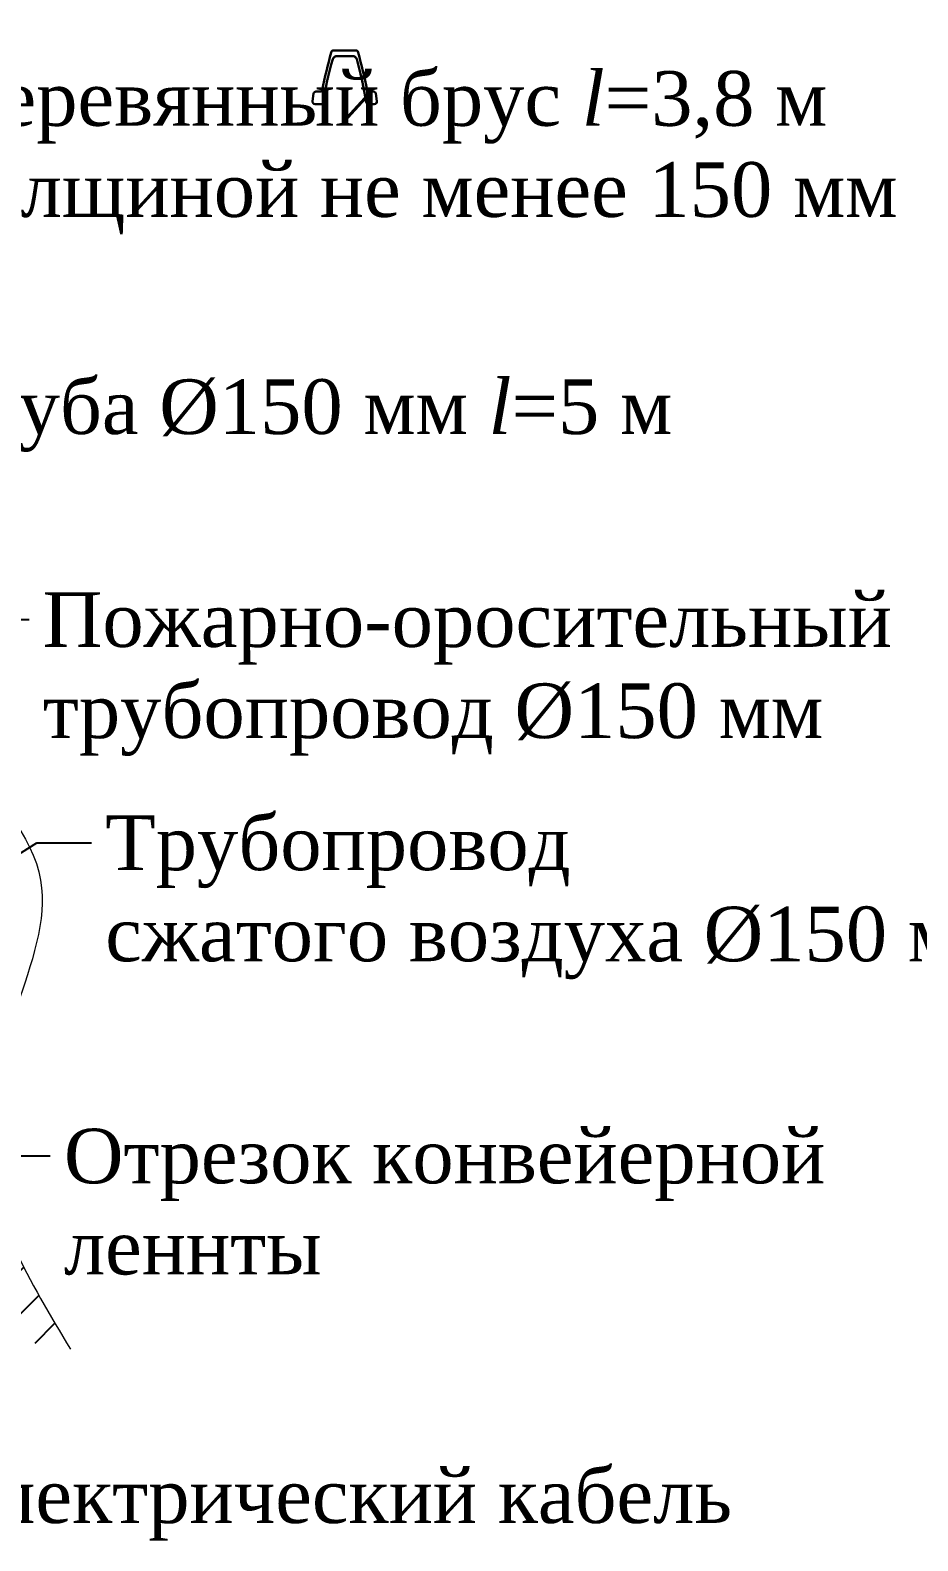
# Model space of a CAD drawing. Header units: millimetres. Extents: x -46762 to 161452, y -66984 to 31524.
# Drawn here: x 12903 to 14932, y 3731 to 7185 of the extents above; entities that cross this region are included whole.
import ezdxf

# ---------------------------------------------------------------- set-up
doc = ezdxf.new("R2010")
doc.units = ezdxf.units.MM
doc.header["$LTSCALE"] = 0.5
doc.styles.get("Standard").update_dxf_attribs({"font": 'TIMES.TTF'})
doc.dimstyles.new('ISO-25', dxfattribs={"dimscale": 50, "dimtxt": 2.5, "dimasz": 2.5, "dimexe": 1.25, "dimexo": 0.625, "dimtad": 1, "dimdec": 0, "dimtxsty": 'Standard', "dimcen": 2.5, "dimadec": 0, "dimazin": 0, "dimtfac": 1, "dimtdec": 0, "dimtmove": 0, "dimatfit": 3, "dimfxl": 1, "dimarcsym": 0})

# ---------------------------------------------------------------- blocks, each defined once
blk = doc.blocks.new('СВП27')
at = {"color": 1, "lineweight": 30}
for p, q in [((7633.792423700062, 619.5567232253833), (7634.798151559465, 619.5567232253834)), ((7633.938334659217, 619.2967232253833), (7634.65224060031, 619.2967232253833)), ((7632.973231733505, 617.6767232253833), (7633.164293722548, 617.6767232253833)), ((7635.426281536978, 617.6767232253833), (7635.617343526022, 617.6767232253833)), ((7632.820442308255, 617.2313673166396), (7632.874651933765, 617.593516768288)), ((7632.93954541733, 617.0967232253832), (7633.196643073464, 617.0967232253832)), ((7635.393932186063, 617.0967232253832), (7635.651029842196, 617.0967232253832)), ((7635.77013295127, 617.2313673166447), (7635.715923325762, 617.5935167682856))]:
    blk.add_line(p, q, dxfattribs=at)
for centre, radius, start, end in [((7671.483214455865, 609.4093802059585), 39.12183699547418, 165.1015676706591, 167.6836492038311), ((7647.945964383073, 614.9957343924925), 14.7956075116357, 163.6787148342957, 171.4396346732247), ((7633.792423700062, 619.4367232253632), 0.12, 88.6064203622384, 165.2393186860301), ((7633.938334659217, 619.0967232253832), 0.2, 86.35139664903355, 163.4647822815715), ((7634.65224060031, 619.0967232253832), 0.2, 16.53521771841474, 93.64860335096529), ((7634.798151559465, 619.4367232253632), 0.12, 14.76068131395769, 91.39357963776116), ((7620.644610876453, 614.9957343924925), 14.7956075116357, 8.56036532677528, 16.32128516570425), ((7597.107360803661, 609.4093802059585), 39.12183699547418, 12.3163507961689, 14.89843232934096), ((7632.973231733505, 617.5767232253833), 0.1, 89.56274672971249, 172.64117699407), ((7633.164293722548, 617.7767232254446), 0.1, 270, 348.2468783207059), ((7635.426281536978, 617.7767232254446), 0.1, 191.7531216792925, 270), ((7635.617343526022, 617.5767232253833), 0.1, 7.358823005927573, 90.43725327028767), ((7632.93954541733, 617.2167232253831), 0.12, 169.9828853061772, 270.5940534630171), ((7633.196643073464, 617.2167232253728), 0.12, 270, 351.8107676264237), ((7635.393932186063, 617.2167232253728), 0.12, 188.1892323735751, 270), ((7635.651029842196, 617.2167232253831), 0.12, 269.4059465370179, 10.01711469382826)]:
    blk.add_arc(centre, radius, start, end, dxfattribs=at)

msp = doc.modelspace()

# ---------------------------------------------------------------- hatches: boundary and pattern name
at = {"lineweight": 0}
h = msp.add_hatch(dxfattribs=at)
h.set_pattern_fill('LINE', color=5, scale=0.5, angle=55, style=0)
h.set_pattern_definition([(54.99999999999999, (-368092.7636199047, -23838.6694027244), (-1.300403870308775, 0.9105525927072857), [])])
edge = h.paths.add_edge_path()
edge.add_line((13554.21365096182, 7016.166758544765), (13567.06853376851, 7016.166758544765))
edge = h.paths.add_edge_path()
edge.add_line((13676.93298939845, 7016.166758544765), (13689.78787220513, 7016.166758544765))
edge = h.paths.add_edge_path()
edge.add_line((13555.89796677056, 7045.166758544767), (13565.45106622272, 7045.166758544767))
edge = h.paths.add_edge_path()
edge.add_line((13678.55045694424, 7045.166758544767), (13688.1035563964, 7045.166758544767))
edge = h.paths.add_edge_path()
edge.add_line((13596.8575650984, 7139.166758544767), (13647.14395806855, 7139.166758544772))
edge = h.paths.add_edge_path()
edge.add_line((13604.15311305616, 7126.166758544767), (13639.8484101108, 7126.166758544767))
edge = h.paths.add_edge_path()
edge.add_arc((14304.53459924898, 6911.117316900229), 739.780375581785, 163.6787148342852, 171.4396346732178)
edge = h.paths.add_edge_path()
edge.add_arc((12939.46692391797, 6911.117316900229), 739.780375581785, 8.560365326782168, 16.32128516571478)
edge = h.paths.add_edge_path()
edge.add_arc((15481.39710288857, 6631.79960757353), 1956.091849773709, 165.101567670654, 167.6836492038214)
edge = h.paths.add_edge_path()
edge.add_arc((11762.60442027839, 6631.79960757353), 1956.091849773709, 12.31635079617863, 14.89843232934596)
edge = h.paths.add_edge_path()
edge.add_line((13548.25849550808, 7022.898963107586), (13550.96897678355, 7041.006435690006))
edge = h.paths.add_edge_path()
edge.add_line((13695.74302765883, 7022.898963107835), (13693.0325463834, 7041.00643568988))
edge = h.paths.add_edge_path()
edge.add_arc((13596.8575650984, 7133.166758543761), 6, 88.60642036223885, 165.239318686043)
edge = h.paths.add_edge_path()
edge.add_arc((13647.14395806855, 7133.166758543761), 6, 14.76068131394756, 91.39357963776116)
edge = h.paths.add_edge_path()
edge.add_arc((13604.15311305616, 7116.166758544765), 10, 86.3513966490348, 163.4647822815855)
edge = h.paths.add_edge_path()
edge.add_arc((13639.8484101108, 7116.166758544765), 10, 16.53521771840197, 93.64860335096519)
edge = h.paths.add_edge_path()
edge.add_arc((13565.45106622271, 7050.166758547832), 5, 270, 348.246878320707)
edge = h.paths.add_edge_path()
edge.add_arc((13678.55045694424, 7050.166758547832), 5, 191.7531216792898, 270)
edge = h.paths.add_edge_path()
edge.add_arc((13567.06853376851, 7022.166758544241), 6, 270, 351.8107676264242)
edge = h.paths.add_edge_path()
edge.add_arc((13554.21365096182, 7022.166758544759), 6, 169.9828853061724, 270.594053462982)
edge = h.paths.add_edge_path()
edge.add_arc((13555.89796677056, 7040.166758544765), 5, 89.56274672971232, 172.6411769940724)
edge = h.paths.add_edge_path()
edge.add_arc((13676.93298939845, 7022.166758544241), 6, 188.1892323735726, 270)
edge = h.paths.add_edge_path()
edge.add_arc((13689.78787220514, 7022.166758544759), 6, 269.405946537018, 370.0171146938339)
edge = h.paths.add_edge_path()
edge.add_arc((13688.1035563964, 7040.166758544765), 5, 7.35882300592435, 90.43725327028768)
h = msp.add_hatch()
h.set_pattern_fill('JIS_WOOD', color=256, scale=100, style=0)
h.set_pattern_definition([(45, (21760.86142524059, 26529.5741609892), (-49.99999991609842, 49.99999991609842), [])])
edge = h.paths.add_edge_path()
edge.add_line((12587.91685813581, 4239.653226610611), (12994.99861354392, 4169.371398440297))
edge.add_spline(control_points=[(12994.99861354392, 4169.371398440293), (12950.04796038571, 4243.916183600213), (12905.0973072275, 4318.460968760133), (12870.19654430775, 4393.76079238403)], knot_values=[2844.581890274972, 2844.581890274972, 2844.581890274972, 2844.581890274972, 3089.360483507377, 3089.360483507377, 3089.360483507377, 3089.360483507377], degree=3, periodic=0)
edge.add_line((12870.19654430776, 4393.760792384022), (12825.55162587582, 4401.478112544704))
edge.add_line((12825.55162587582, 4401.478112544704), (12391.03820159041, 4224.348930529719))
edge.add_arc((6914.30925006503, 2931.597431123027), 5627.234351588225, 10.720103197971696, 13.281248972924402, ccw=False)
edge.add_line((12443.33481056599, 3978.32700413678), (12639.84432892079, 3978.32700413678))
edge.add_arc((7043.025279212913, 3002.019586955139), 5681.334319331763, 9.895093468666502, 12.58231904285945)
h.paths.add_polyline_path([(12825.55162587583, 4401.478112544708), (12321.86698023592, 4488.545035432038, -0.01213479619219771), (12391.03820159041, 4224.348930529719)])

# ---------------------------------------------------------------- linework, layer by layer
at = {"lineweight": 15}
msp.add_spline([(12483.73526284076, 7101.557928960836), (12464.59145692463, 6206.021436773066), (12749.05683562982, 5530.58255443089), (12926.8121392979, 5241.438736297947), (12871.53195458073, 4950.502249957204), (12805.01530255663, 4638.185794478108), (12994.99861354392, 4169.371398440293)], degree=3, dxfattribs=at)

# ---------------------------------------------------------------- block references
at = {"color": 5, "lineweight": 0, "xscale": 50, "yscale": 50, "zscale": 50}
msp.add_blockref('СВП27', (-368092.7636199047, -23838.6694027244), dxfattribs=at)

# ---------------------------------------------------------------- texts
at = {"char_height": 125, "attachment_point": 1}
for s, insert in [('{\\fTimes New Roman|b0|i0|c204|p18;Деревянный брус \\fTimes New Roman|b0|i1|c0|p18;l}=3{\\fTimes New Roman|b0|i0|c204|p18;,8 м\\Pтолщиной не менее 150 мм}', (12704.08068668883, 7091.870229394295)), ('{\\fTimes New Roman|b0|i0|c204|p18;Труба %%c150 мм \\fTimes New Roman|b0|i1|c0|p18;l}=5 {\\fTimes New Roman|b0|i0|c204|p18;м}', (12666.66079619853, 6387.064618384469)), ('{\\fTimes New Roman|b0|i0|c204|p18;Пожарно-оросительный\\Pтрубопровод} %%c150 {\\fTimes New Roman|b0|i0|c204|p18;мм}', (12931.67861085798, 5900.1416363192)), ('{\\fTimes New Roman|b0|i0|c204|p18;Трубопровод\\Pсжатого воздуха %%c150 мм}', (13074.57899523154, 5389.608669065263)), ('{\\fTimes New Roman|b0|i0|c204|p18;Отрезок конвейерной\\Pленнты}', (12980.01301100838, 4673.507573998973)), ('{\\fTimes New Roman|b0|i0|c204|p18;Электрический кабель}', (12695.95202871115, 3896.671227047776))]:
    msp.add_mtext(s, dxfattribs=dict(at, insert=insert))

# ---------------------------------------------------------------- leaders
at = {"lineweight": 15, "annotation_type": 0, "has_hookline": 1, "hookline_direction": 0}
for points, text_width in [([(10180.08170198632, 6023.987355564113), (11662.73492821731, 7611.069551707835), (11787.73492821731, 7611.069551707835)], 2752.883922134102), ([(10870.10569741292, 5888.632330697237), (12639.75449771649, 7029.370229394295), (12672.83068668883, 7029.370229394295)], 2127.703677000721), ([(11048.5526156695, 5799.81592693253), (12626.38117235928, 6324.564618384469), (12635.41079619853, 6324.564618384469)], 1659.877433309301), ([(11818.55814013496, 4833.360768267277), (12775.42861085798, 5837.6416363192), (12900.42861085798, 5837.6416363192)], 1890.320836337419), ([(11880.97083487327, 4673.22369313025), (12918.32899523154, 5327.108669065263), (13043.32899523154, 5327.108669065263)], 2016.852919971161), ([(11855.49775608824, 4032.407366015123), (12823.76301100838, 4611.007573998973), (12948.76301100838, 4611.007573998973)], 1691.149963950973), ([(11675.12276830247, 4007.162292583551), (12664.70202871115, 3834.171227047776)], 1760.183850036049)]:
    msp.add_leader(points, dimstyle='ISO-25', override={"dimgap": 0.625, "dimtad": 0}, dxfattribs=dict(at, text_width=text_width))

doc.saveas('drawing.dxf')
